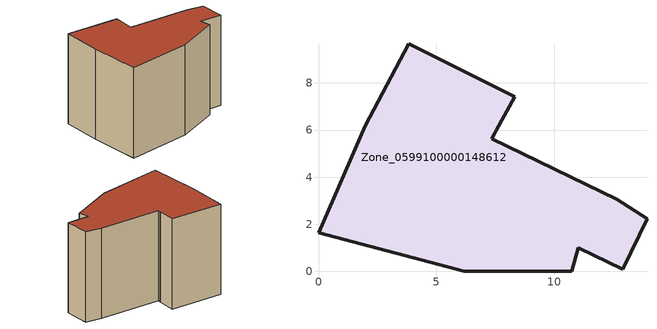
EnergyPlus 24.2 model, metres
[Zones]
Zone_0599100000148612
 floor ground (C_G): 7.48,5.87 7.35,5.63 12.65,3.07 13.93,2.23 12.9,0.09 11.02,1 10.74,0.01 6.18,0 0,1.65 1.99,6.18 3.83,9.67 8.33,7.42 7.54,5.98 z0.16
 wall outside (C_F): 8.33,7.42 3.83,9.67 1.99,6.18 0,1.65 6.18,0 10.74,0.01 11.02,1 12.9,0.09 13.93,2.23 12.65,3.07 7.35,5.63 7.48,5.87 7.54,5.98 8.33,7.42 z0.16:8.35
 roof outside (C_R): 13.93,2.23 12.65,3.07 7.35,5.63 7.48,5.87 7.54,5.98 8.33,7.42 3.83,9.67 1.99,6.18 0,1.65 6.18,0 10.74,0.01 11.02,1 12.9,0.09 z8.35
[BUILDING]
Pand.0599100000148612: North Axis=0; Terrain=City; Loads Convergence Tolerance Value=0.04; Temperature Convergence Tolerance Value=0.4; Solar Distribution=FullExterior; Maximum Number of Warmup Days=25; Minimum Number of Warmup Days=1
[Site:Location]
Rotterdam.The.Hague.AP_ZH_NLD Design_Conditions: Latitude=51.96; Longitude=4.45; Time Zone=1; Elevation=-4.5
[SITE:GROUNDTEMPERATURE:BUILDINGSURFACE]
18, 18, 18, 18, 18, 18, 18, 18, 18, 18, 18, 18
[MATERIAL] Thermal Absorptance=0.9; Solar Absorptance=0.7; Visible Absorptance=0.7
Name | Roughness | Thickness | Conductivity | Density | Specific Heat
G.TC.1946 | MediumSmooth | 0.15 | 1 | 540 | 1210
F.TC.1946 | Rough | 0.3 | 0.857143 | 1920 | 840
R.TC.1946 | MediumRough | 0.2 | 0.909091 | 1500 | 1000
[CONSTRUCTION]
C_G: G.TC.1946
C_F: F.TC.1946
C_R: R.TC.1946
[ZONE]
Zone_0599100000148612: Type=1; Multiplier=1; Ceiling Height=Autocalculate; Volume=Autocalculate; Floor Area=autocalculate; Part of Total Floor Area=Yes
[ZONEINFILTRATION:DESIGNFLOWRATE]
Infil_Zone_0599100000148612: Zone or ZoneList or Space or SpaceList=Zone_0599100000148612; Schedule=AlwaysOn; Design Flow Rate Calculation Method=Flow/Area; Flow Rate per Floor Area=0.003; Constant Term Coefficient=1; Temperature Term Coefficient=0; Velocity Term Coefficient=0; Velocity Squared Term Coefficient=0
[HVACTEMPLATE:ZONE:IDEALLOADSAIRSYSTEM]
Zone_0599100000148612: Maximum Heating Supply Air Temperature=50; Minimum Cooling Supply Air Temperature=13; Maximum Heating Supply Air Humidity Ratio=0.0156; Minimum Cooling Supply Air Humidity Ratio=0.0077; Heating Limit=NoLimit; Cooling Limit=NoLimit; Dehumidification Control Type=ConstantSensibleHeatRatio; Cooling Sensible Heat Ratio=0.7; Dehumidification Setpoint=60; Humidification Control Type=None; Humidification Setpoint=30; Outdoor Air Method=None; Outdoor Air Flow Rate per Person=0.00944; Outdoor Air Flow Rate per Zone Floor Area=0; Outdoor Air Flow Rate per Zone=0; Demand Controlled Ventilation Type=None; Outdoor Air Economizer Type=NoEconomizer; Heat Recovery Type=None; Sensible Heat Recovery Effectiveness=0.7; Latent Heat Recovery Effectiveness=0.65
[ZONECONTROL:THERMOSTAT]
ThermostatControl_Zone_0599100000148612: Zone or ZoneList=Zone_0599100000148612; Control Type Schedule=DualSetpointControlType; Control 1=Thermostat_Zone_0599100000148612; Temperature Difference Between Cutout And Setpoint=0
[THERMOSTATSETPOINT:DUALSETPOINT]
Thermostat_Zone_0599100000148612: Heating Setpoint Temperature Schedule=HeatingSetpoint_Zone_0599100000148612; Cooling Setpoint Temperature Schedule=CoolingSetpoint_Zone_0599100000148612
[SCHEDULE:COMPACT]
HeatingSetpoint_Zone_0599100000148612: Through: 12/31, For: AllDays, Until: 24:00, 21
CoolingSetpoint_Zone_0599100000148612: Through: 12/31, For: AllDays, Until: 24:00, 24
DualSetpointControlType: Through: 12/31, For: AllDays, Until: 24:00, 4
AlwaysOn: Through: 12/31, For: AllDays, Until: 24:00, 1
